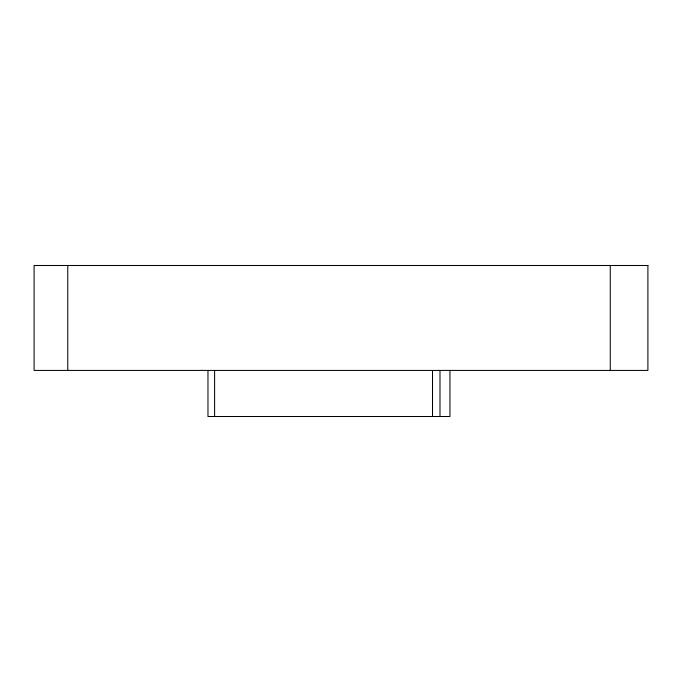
<?xml version="1.0" encoding="UTF-8"?>
<svg xmlns="http://www.w3.org/2000/svg" width="682" height="682" viewBox="0 0 682 682"><rect width="100%" height="100%" fill="white"/><g stroke="black" fill="none" stroke-linecap="round" stroke-linejoin="round"><path stroke-width="1.02" d="M610.262 265.494L610.262 370.42M449.95 370.42L449.95 416.506L207.967 416.506L207.967 370.42M439.984 370.42L439.984 416.506M432.507 370.42L432.507 416.506M214.608 370.42L214.608 416.506M67.765 265.494L67.765 370.42M647.9 265.494L34.1 265.494L34.1 370.42L647.9 370.42L647.9 265.494"/></g></svg>
